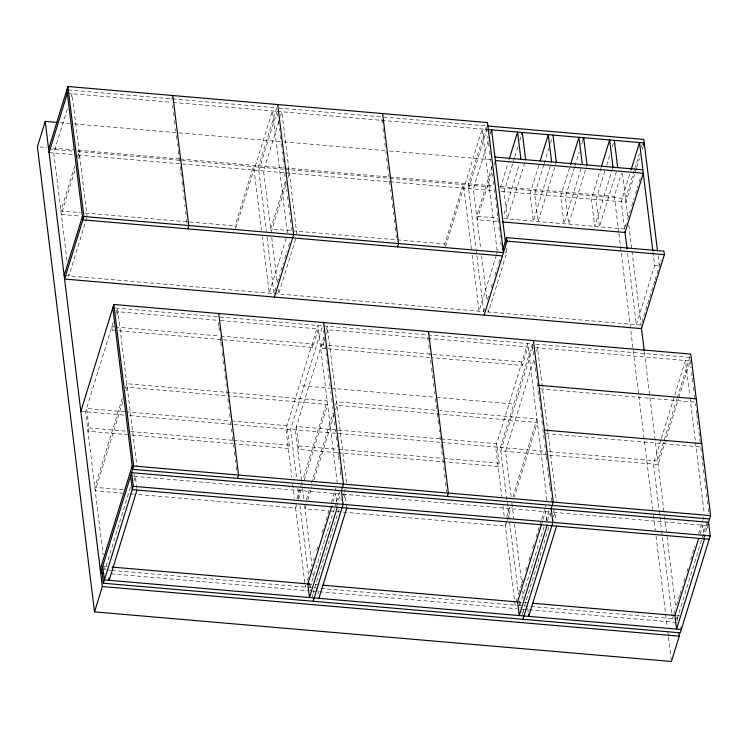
<?xml version="1.0" encoding="UTF-8"?>
<svg xmlns="http://www.w3.org/2000/svg" width="748" height="748" viewBox="0 0 748 748"><rect width="100%" height="100%" fill="white"/><g stroke="black" fill="none" stroke-linecap="round" stroke-linejoin="round"><path stroke-width="0.56" stroke-dasharray="3.74 2.81" d="M67.311 109.086L53.772 152.929L67.18 262.146M71.032 97.034L72.042 93.743L87.151 216.752M74.763 165.991L60.887 210.927L80.625 212.628M77.474 157.22L79.166 151.741M74.856 170.591L61.317 214.433L79.896 216.032M78.577 158.539L79.597 155.247M86.805 217.846L68.872 275.937L68.311 271.337M172.816 95.52L171.788 98.848L172.068 101.148M113.172 322.36L85.553 411.793L103.121 554.838M115.856 313.655L117.539 308.213L136.94 466.256M114.575 330.41L112.256 330.214L113.603 325.866M116.959 314.983L117.969 311.72L217.565 320.284M124.794 411.746L86.581 408.464L88.975 427.931L87.946 431.259L127.319 434.644M122.335 398.207L94.828 487.313L123.775 489.8M125.43 388.184L126.805 383.733L327.156 400.956L303.08 478.916M122.766 401.713L95.258 490.81L123.046 493.203M126.206 390.578L127.235 387.24L226.831 395.795M130.404 487.416L104.954 569.836L104.673 567.526M133.845 476.28L134.537 474.054M133.939 480.88L135.313 476.42L136.987 490.043M235.34 228.533L235.012 225.896L253.291 166.711L253.722 170.217L235.442 229.402M258.836 170.563L277.115 111.368M278.789 121.644L263.558 170.965L270.898 230.749M280.481 116.164L281.837 111.779L296.937 234.788M285.231 181.839L270.683 228.963L291.57 230.767M287.943 173.069L288.952 169.777M271.113 232.469L285.998 184.242M288.036 177.669L289.382 173.284M286.147 238.36L269.224 293.16L262.305 236.836M274.619 291.374L275.975 286.989M277.321 282.604L279.696 274.937M281.052 270.552L283.417 262.875M284.773 258.49L287.139 250.823M288.494 246.438L289.85 242.053M295.582 239.173L278.658 293.973L278.097 289.373M119.203 330.812L312.608 347.437L318.311 328.942L218.715 320.378M231.338 420.909L286.933 425.687L289.317 445.154L288.289 448.482L233.862 443.798M323.968 337.133L295.338 429.829L301.575 480.59M326.296 329.588L327.325 326.25L346.726 484.293M429.745 357.507L322.042 348.25L324.398 340.63M326.409 334.104L327.755 329.756L528.107 346.979L522.394 365.473L430.904 357.609M439.974 438.842L296.367 426.5L298.761 445.967L297.732 449.296L338.264 452.774M296.891 498.963L301.023 485.602M296.638 504.694L295.6 508.042L134.631 494.194M298.359 499.131L301.453 489.108M304.202 480.197L327.587 404.462L227.99 395.898M306.334 499.776L309.429 489.753M311.495 483.068L333.159 412.905M335.562 405.107L336.6 401.769L438.506 410.53M306.072 505.508L305.044 508.846L328.204 510.837M307.793 499.945L311.925 486.574M313.982 479.889L333.935 415.299M335.656 409.726L337.03 405.276L537.373 422.498L514.334 497.121M305.997 584.833L305.306 587.058L295.17 504.535M307.372 580.373L308.4 577.035M309.775 572.585L312.187 564.787M313.562 560.327L314.244 558.101M316.656 550.304L318.031 545.853M322.154 532.483L324.567 524.694M325.941 520.234L329.036 510.211M331.448 502.413L335.917 487.939M332.907 502.563L335.665 493.643L336.918 503.862M310.027 587.47L336.161 502.824M336.507 501.712L339.601 491.679M336.591 506.321L340.387 494.054L131.751 476.111M314.749 587.872L339.162 508.799M343.295 495.428L343.977 493.203M344.323 492.09L345.352 488.753M344.071 497.794L345.109 494.456L346.642 506.948M445.023 245.69L444.808 243.941L463.077 184.747L463.508 188.253L445.238 247.438M486.135 127.001L468.201 185.093L475.971 248.373M468.631 188.599L486.901 129.413L172.797 102.401M488.238 140.774L473.344 189.001L480.684 248.785M490.267 134.201L490.95 132.003M491.922 166.926L476.691 216.247L497.495 218.042M491.679 172.62L477.121 219.753L497.925 221.539M494.045 164.953L495.4 160.568M500.328 187.944L508.107 162.737M514.521 157.66L504.03 191.638L507.378 218.893L525.648 159.698M514.858 156.566L517.906 146.702M519.935 140.128L520.954 136.837M504.012 214.096L519.243 164.775M496.27 255.302L479.01 311.196L472.091 254.872M496.607 254.208L497.289 252.011M65.31 275.629L483.732 311.607L485.433 306.082M487.453 299.546L489.145 294.067M491.174 287.494L492.867 282.015M494.895 275.432L497.27 267.765M498.729 263.016L500.319 257.901M506.162 248.224L506.723 252.824L488.453 312.01L488.023 308.559M538.794 165.373L529.986 193.872L533.333 221.118L550.257 166.318M543.852 164.682L534.708 194.274L538.055 221.53L555.315 165.626M544.189 163.588L548.929 148.244M550.621 142.765L551.631 139.474M555.652 164.532L556.334 162.335M569.471 168.01L560.673 196.509L564.02 223.755L580.944 168.954M574.529 167.318L565.395 196.911L568.742 224.166L586.002 168.263M574.866 166.224L579.27 151.975M581.635 144.308L582.991 139.923M586.339 167.169L587.012 164.981M532.828 347.381L500.842 450.96L658.184 464.489L678.473 398.778M441.133 438.945L496.719 443.723L499.112 463.19L498.084 466.518L339.424 452.877M533.763 360.04L505.564 451.371L511.23 497.504M536.512 351.13L537.541 347.792L556.381 501.179M601.168 167.365L591.35 199.146L594.697 226.401L612.977 167.206M604.87 171.058L596.072 199.557L599.419 226.803L616.343 172.003M606.563 165.579L609.611 155.715M612.322 146.945L614.015 141.466M506.686 516.999L510.463 504.75M512.876 496.953L536.942 418.992L439.665 410.633M506.77 521.618L505.396 526.078L329.363 510.94M507.116 520.505L511.239 507.144M618.736 232.282L614.323 196.322L621.466 173.19M629.713 174.312L621.251 201.717L624.636 229.309M634.341 170.123L625.543 198.622L500.59 187.879M634.678 169.029L639.418 153.686M641.447 147.104L642.457 143.812M636.464 168.141L625.973 202.119L501.02 191.385M636.8 167.047L639.503 158.277M642.214 149.516L643.57 145.131M625.272 226.775L626.291 223.484M627.637 219.099L630.349 210.338M631.705 205.952L634.07 198.276M635.426 193.891L637.792 186.224M639.147 181.839L640.503 177.454M517.158 598.409L515.101 605.095L504.965 522.572M518.532 593.959L521.627 583.936M521.973 582.823L523.694 577.25M525.76 570.574L527.48 565.002M528.855 560.542L530.912 553.866M532.632 548.293L534.698 541.608M536.073 537.158L541.234 520.449M541.58 519.336L545.703 505.975M541.664 523.937L542.702 520.599M543.048 519.477L545.451 511.679L546.573 520.767M519.813 605.506L544.235 526.424M545.956 520.86L549.051 510.837M547.414 521.019L549.827 513.203M524.535 605.908L548.957 526.835M553.427 512.352L555.147 506.789M553.52 516.952L554.894 512.492L555.867 520.44M652.939 251.739L654.631 265.54L636.352 324.726L627.6 253.45M654.612 281.285L641.073 325.128L487.2 311.907M655.052 279.855L661.195 259.986M661.026 439.581L653.462 464.087L658.988 509.061M661.372 438.468L674.444 396.15M674.79 395.028L685.449 360.508L689.834 396.253M677.015 398.619L657.754 460.983L549.004 451.633M677.351 397.506L690.769 354.075M678.819 397.665L690.17 360.91L535.662 347.624M673.471 615.286L672.443 618.624L671.872 614.015M673.817 614.164L675.192 609.714M676.566 605.263L679.661 595.23M680.007 594.118L682.41 586.329M683.784 581.869L685.505 576.297M686.879 571.846L688.254 567.395M690.666 559.598L694.789 546.227M698.576 533.979L702.363 521.73M702.699 520.617L704.42 515.045M700.044 534.119L702.793 525.208L704.326 537.7M677.155 619.026L707.767 519.907M703.728 537.868L707.515 525.61L553.642 512.38M68.049 89.928L276.685 107.871L258.406 167.056L266.316 231.487M278.985 108.067L486.471 125.907M67.32 93.332L171.638 102.308M60.345 122.681L69.648 123.485M74.304 123.878L177.828 132.779M178.987 132.882L282.51 141.783M283.67 141.886L384.865 150.582M389.512 150.984L490.707 159.679M39.728 146.926L46.703 147.524M52.519 148.02L73.454 149.824M78.11 150.226L179.305 158.922M180.464 159.025L283.988 167.926M285.147 168.019L388.67 176.921M389.83 177.024L493.353 185.925M500.337 186.523L614.323 196.322M48.62 149.02L72.958 151.115M77.596 151.507L283.903 169.244M285.063 169.347L493.652 187.281M49.05 152.527L73.388 154.612M78.026 155.014L284.334 172.751M285.493 172.853L494.082 190.787M503.6 218.566L624.599 228.963M85.272 213.03L235.012 225.896M292.739 230.861L396.047 239.743M397.207 239.846L444.808 243.941M504.835 252.665L506.723 252.824M654.631 265.54L659.353 265.942M115.65 308.054L322.603 325.848L290.626 429.427L296.713 479.029M323.547 325.922L427.501 334.861M428.08 334.917L532.398 343.884L500.412 447.463L518.401 593.968M535.867 344.183L689.74 357.404L691.012 367.829M114.145 326.913L111.826 326.708L112.256 330.214M115.295 327.007L219.529 335.974M220.688 336.067L312.178 343.94L312.608 347.437M323.931 344.95L321.612 344.744L322.042 348.25M328.559 345.342L521.964 361.976L522.394 365.473M540.206 388.848L695.229 402.172L695.687 405.893M301.986 385.809L329.803 388.203M330.962 388.296L435.28 397.263M436.439 397.366L511.782 403.845M545.703 433.616L700.726 446.939M125.954 411.849L230.188 420.806M80.831 411.391L124.925 415.177M129.563 415.579L440.105 442.274M441.264 442.377L547.845 451.54M88.975 427.931L126.029 431.11M130.666 431.512L232.572 440.273M233.731 440.376L289.317 445.154M298.761 445.967L336.974 449.249M338.133 449.352L442.367 458.309M443.517 458.412L499.112 463.19M131.947 435.037L232.703 443.704M342.706 494.25L550.173 512.09M130.002 493.802L133.471 494.101M102.728 566.273L106.497 566.601M307.793 583.908L312.514 584.31M315.347 584.553L321.79 585.104M517.579 601.944L522.3 602.346M524.189 602.505L529.247 602.944M676.809 615.632L679.642 615.875M107.188 570.023L110.667 570.322M111.826 570.425L319.602 588.339M320.761 588.433L516.634 605.282M517.794 605.375L676.211 618.951M111.097 573.828L308.139 590.77M312.776 591.172L516.765 608.704M522.562 609.209L676.435 622.43M691.573 372.326L692.152 377.057M692.293 378.208L692.854 382.826M693.405 387.249L693.826 390.699M694.387 395.29L694.696 397.814M696.22 410.213L696.64 413.653M696.781 414.803L698.473 428.576M698.95 432.419L700.221 442.797M700.783 447.407L701.287 451.512M701.848 456.084L702.484 461.245M702.624 462.404L703.4 468.659M703.541 469.8L704.102 474.372M704.607 478.542L705.317 484.311M705.458 485.461L705.925 489.239M706.449 493.54L707.187 499.524M707.327 500.664L707.748 504.096M708.291 508.528L709.001 514.297M707.515 525.61L707.795 527.882M689.974 397.412L695.36 441.236M695.5 442.386L704.139 512.735M658.081 255.601L659.203 264.792M622.43 173.302L627.983 218.547M628.797 225.12L641.092 325.268M644.365 351.943L663.878 510.875M664.551 516.391L666.393 531.379M667.01 536.391L675.846 608.32M676.875 616.726L677.585 622.532M659.128 510.211L661.531 529.818M661.681 530.977L671.732 612.855M618.876 233.441L638.68 394.692M638.82 395.851L652.78 509.528M653.49 515.335L655.341 530.416M656.052 536.213L667.16 626.693M667.88 632.499L668.301 635.978M668.45 637.137L671.293 660.334M532.501 344.753L533.95 356.572M534.511 361.097L535.802 371.606M536.344 376.02L536.653 378.525M537.186 382.911L537.644 386.594M538.177 390.942L539.476 401.592M540.009 405.865L540.467 409.661M540.991 413.896L541.412 417.347M541.889 421.171L542.309 424.658M542.824 428.819L544.226 440.273M544.787 444.845L545.142 447.734M545.713 452.316L546.059 455.13M546.199 456.271L547.04 463.134M547.555 467.313L548.864 477.991M549.387 482.31L549.845 485.994M549.986 487.135L550.687 492.857M551.229 497.308L551.8 501.927M550.313 513.221L550.734 516.625M546.938 500.365L527.677 343.472L495.69 447.052L501.786 496.663M486.686 127.656L487.182 131.704M487.743 136.258L488.033 138.604M488.594 143.167L489.024 146.655M489.585 151.218L490.005 154.696M490.566 159.268L490.856 161.596M491.417 166.178L491.847 169.646M492.408 174.228L492.689 176.547M493.25 181.138L493.68 184.588M494.241 189.188L494.671 192.638M495.232 197.238L495.513 199.538M496.074 204.129L496.504 207.598M497.065 212.18L497.775 217.93M497.916 219.08L498.336 222.558M498.897 227.13L499.327 230.608M499.888 235.171L500.178 237.509M500.739 242.071L501.169 245.568M497.149 250.861L482.18 129.002L463.91 188.187L471.39 249.121M527.723 608.433L528.415 614.108M481.534 255.676L487.041 300.518M511.931 503.264L513.773 518.261M514.484 524.021L521.702 582.842M522.693 590.911L523.544 597.839M523.142 609.162L523.553 612.565M521.973 611.35L522.394 614.763M476.111 249.523L483.732 311.607M519.252 600.887L520.14 608.133M502.918 505.891L504.33 517.42M427.781 337.17L428.211 340.63M428.772 345.249L429.202 348.708M429.763 353.327L430.053 355.637M430.614 360.246L431.044 363.715M431.605 368.325L432.316 374.094M432.456 375.253L432.886 378.712M433.447 383.331L433.877 386.791M434.438 391.4L434.728 393.71M435.289 398.329L436 404.098M436.14 405.248L436.991 412.176M437.131 413.326L437.842 419.095M437.982 420.254L438.552 424.864M439.113 429.483L439.403 431.792M439.964 436.402L440.394 439.871M440.955 444.48L441.666 450.249M441.806 451.409L442.236 454.868M442.797 459.487L443.227 462.947M443.798 467.565L444.078 469.866M444.639 474.484L445.069 477.944M445.63 482.563L446.341 488.332M446.481 489.482L446.771 491.791M381.863 119.184L382.424 123.794M382.995 128.394L383.415 131.844M383.976 136.445L384.266 138.745M384.827 143.354L385.248 146.804M385.818 151.405L386.099 153.705M386.66 158.305L387.09 161.764M387.651 166.365L388.081 169.815M388.642 174.415L388.923 176.715M389.493 181.315L389.914 184.775M390.475 189.375L390.765 191.675M391.326 196.275L391.746 199.725M392.317 204.335L392.737 207.785M393.308 212.385L393.588 214.685M394.149 219.286L394.579 222.745M395.14 227.345L395.561 230.795M396.131 235.396L396.412 237.696M323.173 330.457L323.454 332.767M324.024 337.385L324.445 340.845M325.015 345.454L325.436 348.923M326.006 353.533L326.287 355.842M326.857 360.452L327.278 363.921M327.848 368.53L328.129 370.849M328.699 375.449L329.12 378.927M329.69 383.528L330.111 387.006M330.681 391.597L330.962 393.925M331.532 398.525L331.953 402.003M332.523 406.594L332.804 408.922M333.374 413.522L333.795 417.001M334.365 421.591L334.786 425.079M335.356 429.67L335.637 432.007M336.207 436.589L336.628 440.076M337.198 444.667L337.479 447.005M338.04 451.586L338.47 455.083M338.61 456.205L339.461 463.162M340.031 467.734L340.312 470.081M340.452 471.193L341.303 478.159M340.938 498.589L341.219 500.861M337.292 483.479L317.881 325.436L285.904 429.015L291.851 477.467M277.386 113.621L277.676 115.968M278.237 120.522L278.667 124.018M279.228 128.581L279.509 130.919M280.07 135.482L280.5 138.96M281.061 143.541L281.491 147.01M282.052 151.592L282.333 153.91M282.903 158.492L283.324 161.951M283.885 166.552L284.175 168.852M284.736 173.452L285.156 176.902M285.727 181.502L286.147 184.962M286.708 189.543L286.998 191.862M287.559 196.444L287.989 199.912M288.55 204.494L288.971 207.972M289.532 212.535L289.822 214.872M290.383 219.435L290.813 222.923M291.374 227.486L291.655 229.832M287.354 232.824L272.394 110.966L254.114 170.151L261.454 229.935M317.928 590.396L318.349 593.8M271.748 237.64L277.246 282.482M301.715 481.74L303.838 499.047M304.614 505.349L312.056 565.956M312.907 572.875L313.618 578.643M313.206 589.985L313.627 593.398M312.318 594.454L312.599 596.726M267.027 237.238L273.946 293.571M297.844 488.257L299.265 499.795M299.967 505.564L308.606 575.932M309.457 582.851L310.457 590.967M292.702 484.386L294.403 498.233M218.416 322.594L218.846 326.053M218.986 327.213L219.697 332.982M220.258 337.6L220.688 341.06M220.828 342.21L221.539 347.979M222.1 352.598L222.53 356.057M223.091 360.676L223.521 364.136M224.082 368.755L224.372 371.064M224.933 375.674L225.363 379.133M225.924 383.752L226.214 386.062M226.775 390.68L227.205 394.14M227.766 398.749L228.196 402.218M228.757 406.828L229.047 409.137M229.608 413.756L230.038 417.216M230.599 421.835L230.889 424.135M231.45 428.754L231.88 432.213M232.441 436.832L232.871 440.291M233.441 444.91L233.722 447.22M234.283 451.829L234.713 455.298M235.283 459.908L235.564 462.217M236.125 466.836L236.555 470.296M172.638 105.758L172.919 108.058M173.48 112.658L173.91 116.108M174.471 120.709L174.901 124.168M175.462 128.768L175.743 131.068M176.313 135.668L176.734 139.119M177.295 143.719L177.585 146.028M178.146 150.629L178.856 156.379M178.996 157.529L179.557 162.129M180.128 166.739L180.689 171.339M180.829 172.489L181.399 177.089M181.96 181.689L182.381 185.149M182.951 189.749L183.232 192.049M183.793 196.649L184.223 200.099M184.784 204.7L185.065 207.009M185.635 211.609L186.056 215.059M186.626 219.66L187.047 223.11"/><path stroke-width="1.12" d="M56.857 122.382L45.226 121.382L37.4 146.72L94.519 611.892L671.433 661.494L679.259 636.155L678.838 632.677M48.62 149.02L67.918 86.506L487.5 122.579L503.469 252.59L83.888 216.518L64.58 279.032L641.504 328.634L664.346 254.647L663.915 251.15L506.574 237.621L502.824 249.767M49.05 152.527L67.32 93.332M64.15 275.535L82.43 216.34M80.831 411.391L113.846 304.483L690.769 354.075L710.6 515.624L707.851 524.526M187.748 228.869L188.777 225.541L172.816 95.52M100.241 569.434L132.218 465.854M113.846 304.483L133.677 466.023L100.671 572.931L102.99 573.136M94.519 611.892L102.345 586.554L45.226 121.382M103.364 583.225L133.294 486.312L131.62 472.68L708.543 522.282L710.217 535.905L680.287 632.827L103.364 583.225L101.7 569.602M136.987 490.043L109.115 580.308L108.834 578.036M274.376 297.068L293.674 234.554L277.714 104.542M237.546 478.374L238.575 475.045L218.734 313.496M397.543 246.905L398.572 243.577L382.602 113.556M331.878 505.9L307.793 583.908L309.466 597.53L337.339 507.266M313.16 601.261L343.089 504.348L341.415 490.716L343.472 484.059L323.632 322.519M318.91 598.344L346.773 508.079M490.95 132.003L491.623 129.815L505.461 242.474M509.126 159.446L517.588 132.05L520.926 159.296M521.627 134.64L522.31 132.452L525.648 159.698M484.162 315.104L507.004 241.127L506.574 237.621M540.14 160.988L548.265 134.687L551.613 161.933M447.332 496.41L448.361 493.082L428.529 331.532M570.49 164.728L578.952 137.323L582.29 164.569M582.991 139.923L583.664 137.726L587.012 164.981M601.504 166.262L609.629 139.96L612.977 167.206M631.06 169.936L639.521 142.531L652.789 250.589M643.57 145.131L644.243 142.933L487.846 129.488M547.125 525.302L519.252 615.567L517.579 601.944L541.328 525.049M522.946 619.297L552.875 522.385L551.201 508.752L553.258 502.095L533.427 340.555M556.568 526.115L528.696 616.38L528.415 614.108M698.669 538.579L674.92 615.464L676.594 629.096L704.466 538.831M487.631 126.001L643.813 139.437L657.511 251.001M494.97 157.061L642.869 169.777M495.4 160.568L643.299 173.284L625.029 232.469L502.544 221.941M507.004 241.127L664.346 254.647M502.441 255.919L82.86 219.847L66.89 89.835M538.915 385.314L696.257 398.843M544.413 430.081L701.755 443.611M133.677 466.023L710.6 515.624M709.572 518.953L132.648 469.351L112.817 307.811M133.294 486.312L710.217 535.905M709.188 539.233L132.265 489.641L130.591 476.009M111.994 567.068L309.036 584.01M322.949 585.207L517.663 601.944M532.716 603.243L675.014 615.473M102.345 586.554L679.259 636.155M681.035 627.226L681.316 629.498L104.393 579.896L102.728 566.273M641.373 327.587L644.224 350.784M614.351 140.362L617.698 167.617M624.917 231.609L627.039 248.85M552.987 135.089L556.334 162.335M67.918 86.506L83.888 216.518"/></g></svg>
